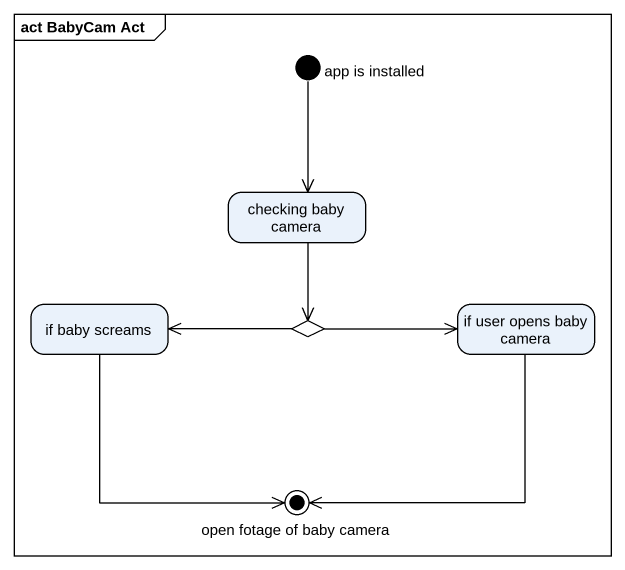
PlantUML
@startuml
mainframe act BabyCam Act
hide empty description
state "app is installed" as app_is_installed <<start>>
state "checking baby camera" as checking_baby_camera
state "if baby screams" as if_baby_screams
state choice1 <<choice>>
state "if user opens baby camera" as if_user_opens_baby_camera
state "open fotage of baby camera" as open_fotage_of_baby_camera <<end>>
app_is_installed --> checking_baby_camera
checking_baby_camera --> choice1
if_baby_screams --> open_fotage_of_baby_camera
choice1 -left-> if_baby_screams
choice1 -right-> if_user_opens_baby_camera
if_user_opens_baby_camera --> open_fotage_of_baby_camera
@enduml
